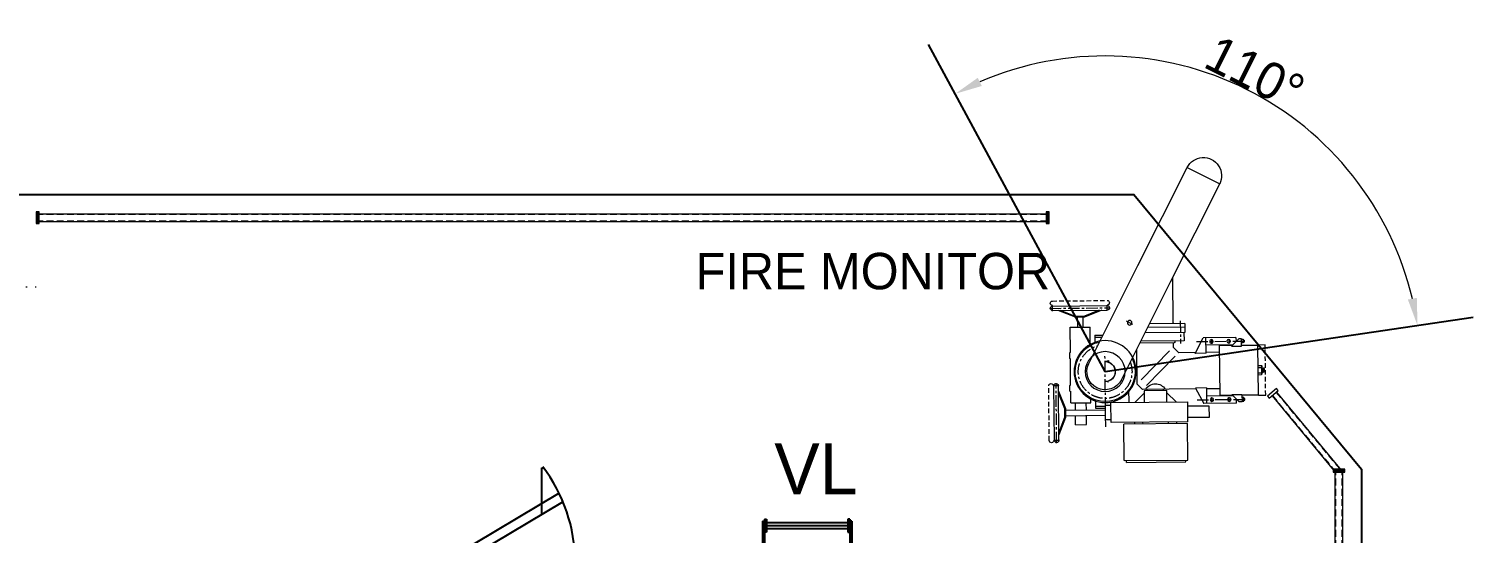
# Model space of a CAD drawing. Extents: x 766778 to 845620, y 133762 to 209800.
# Drawn here: x 832052 to 839980, y 177615 to 180384 of the extents above; entities that cross this region are included whole.
import ezdxf

# ---------------------------------------------------------------- set-up
doc = ezdxf.new("R2010")
doc.units = 0
doc.header["$MEASUREMENT"] = 0
for name, pattern in [('CENTER', [2, 1.25, -0.25, 0.25, -0.25]), ('DASHDOT2', [12.7, 6.35, -3.175, 0, -3.175]), ('DASHED', [0.75, 0.5, -0.25]), ('HIDDEN', [0.375, 0.25, -0.125])]:
    doc.linetypes.add(name, pattern=pattern)
doc.layers.get('0').update_dxf_attribs({"color": 1, "linetype": 'CONTINUOUS'})
doc.layers.get('Defpoints').update_dxf_attribs({"linetype": 'CONTINUOUS'})
doc.layers.add('AM_5', color=3, linetype='CONTINUOUS', lineweight=15)
for name, color, linetype in [('Drg', 7, 'CONTINUOUS'), ('GA', 7, 'CONTINUOUS'), ('OUTFIT-ESCAPE LADDERS', 7, 'CONTINUOUS'), ('SS', 1, 'CONTINUOUS')]:
    doc.layers.add(name, color=color, linetype=linetype)
doc.styles.add('Annotative', font='txt')
doc.dimstyles.new('AM_ISO$2', dxfattribs={"dimtxt": 3.5, "dimasz": 3.5, "dimexe": 1, "dimexo": 1, "dimgap": 1.5, "dimtad": 1, "dimdsep": 46, "dimtxsty": 'Standard', "dimcen": 0, "dimclrd": 256, "dimclre": 256, "dimclrt": 2, "dimadec": 0, "dimazin": 2, "dimtp": 0.1, "dimtm": 0.1, "dimtfac": 0.71, "dimtdec": 3, "dimtmove": 0, "dimatfit": 3, "dimfxl": 1, "dimlwd": -1, "dimlwe": -1, "dimarcsym": 1})

# ---------------------------------------------------------------- blocks, each defined once
blk = doc.blocks.new('FM-TP')
at = {"layer": 'Drg', "color": 252, "lineweight": 9, "ltscale": 15}
for p, q in [((2318684.2, -143921.6), (2318684.2, -144121.6)), ((2318684.2, -143921.6), (2319034.2, -143921.7)), ((2318684.2, -143921.6), (2318684.2, -144121.6)), ((2318684.2, -143921.6), (2319034.2, -143921.7)), ((2318696.7, -143911.6), (2318696.7, -143921.6)), ((2318696.7, -143911.6), (2319021.7, -143911.7)), ((2318696.7, -143911.6), (2318696.7, -143921.6)), ((2318696.7, -143911.6), (2319021.7, -143911.7)), ((2319021.7, -143911.7), (2319021.7, -143921.7)), ((2319021.7, -143911.7), (2319021.7, -143921.7)), ((2319034.2, -143921.7), (2319034.2, -144121.7)), ((2319034.2, -143921.7), (2319034.2, -144121.7)), ((2318329.2, -144036.5), (2318299.3, -144036.5)), ((2318329.2, -144036.5), (2318299.3, -144036.5)), ((2318301.7, -144036.5), (2318301.6, -144336.5)), ((2318301.7, -144036.5), (2318301.6, -144336.5)), ((2318326.7, -144036.5), (2318326.6, -144336.5)), ((2318326.7, -144036.5), (2318326.6, -144336.5)), ((2318364.1, -144161.5), (2318326.7, -144066.5)), ((2318364.1, -144161.5), (2318326.7, -144066.5)), ((2318359.1, -144162.5), (2318326.7, -144080.1)), ((2318359.1, -144162.5), (2318326.7, -144080.1)), ((2318419.2, -144121.5), (2318419.1, -144171.5)), ((2318419.2, -144121.5), (2318419.1, -144171.5)), ((2318419.2, -144121.5), (2318479.2, -144121.5)), ((2318419.2, -144121.5), (2318479.2, -144121.5)), ((2318479.2, -144121.5), (2318479.1, -144171.5)), ((2318479.2, -144121.5), (2318479.1, -144171.5)), ((2318614.2, -144131.6), (2318614.1, -144241.6)), ((2318614.2, -144131.6), (2318614.1, -144241.6)), ((2319034.2, -144131.7), (2318614.2, -144131.6)), ((2319034.2, -144131.7), (2318614.2, -144131.6)), ((2319034.2, -144121.7), (2318684.2, -144121.6)), ((2319034.2, -144121.7), (2318684.2, -144121.6)), ((2318744.2, -144121.6), (2318744.2, -144131.6)), ((2318744.2, -144121.6), (2318744.2, -144131.6)), ((2318789.2, -144121.6), (2318789.2, -144131.6)), ((2318789.2, -144121.6), (2318789.2, -144131.6)), ((2318929.2, -144121.6), (2318929.2, -144131.6)), ((2318929.2, -144121.6), (2318929.2, -144131.6)), ((2318974.2, -144121.6), (2318974.2, -144131.6)), ((2318974.2, -144121.6), (2318974.2, -144131.6)), ((2319034.1, -144241.7), (2319034.2, -144131.7)), ((2319034.1, -144241.7), (2319034.2, -144131.7)), ((2318326.6, -144292.9), (2318359.1, -144210.6)), ((2318326.6, -144292.9), (2318359.1, -144210.6)), ((2318326.6, -144306.5), (2318364.1, -144211.5)), ((2318326.6, -144306.5), (2318364.1, -144211.5)), ((2318359.1, -144210.6), (2318359.1, -144162.5)), ((2318359.1, -144210.6), (2318359.1, -144162.5)), ((2318364.1, -144211.5), (2318364.1, -144161.5)), ((2318364.1, -144211.5), (2318364.1, -144161.5)), ((2318364.1, -144171.5), (2318584.1, -144171.6)), ((2318364.1, -144171.5), (2318584.1, -144171.6)), ((2318364.1, -144201.5), (2318584.1, -144201.6)), ((2318364.1, -144201.5), (2318584.1, -144201.6)), ((2318419.1, -144201.5), (2318419.1, -144241.5)), ((2318419.1, -144201.5), (2318419.1, -144241.5)), ((2318479.1, -144201.5), (2318479.1, -144241.5)), ((2318479.1, -144201.5), (2318479.1, -144241.5)), ((2318529.1, -144256), (2318529.1, -144211.5)), ((2318529.1, -144211.5), (2318584.2, -144211.6)), ((2318529.1, -144256), (2318529.1, -144211.5)), ((2318529.1, -144211.5), (2318584.2, -144211.6)), ((2318584.1, -144146.6), (2318584.1, -144226.6)), ((2318614.1, -144146.6), (2318584.1, -144146.6)), ((2318584.1, -144146.6), (2318584.1, -144226.6)), ((2318614.1, -144146.6), (2318584.1, -144146.6)), ((2319034.1, -144156.7), (2319154.1, -144156.7)), ((2319034.1, -144156.7), (2319154.1, -144156.7)), ((2319154.1, -144156.7), (2319154.1, -144216.7)), ((2319154.1, -144156.7), (2319154.1, -144216.7)), ((2318394.1, -144241.5), (2318394.1, -144303.2)), ((2318394.1, -144241.5), (2318504.1, -144241.5)), ((2318394.1, -144241.5), (2318394.1, -144303.2)), ((2318394.1, -144241.5), (2318504.1, -144241.5)), ((2318504.1, -144241.5), (2318504.1, -144262.1)), ((2318504.1, -144241.5), (2318504.1, -144262.1)), ((2318529.1, -144221.5), (2318584.2, -144221.6)), ((2318529.1, -144221.5), (2318584.2, -144221.6)), ((2318584.1, -144226.6), (2318614.1, -144226.6)), ((2318584.1, -144226.6), (2318614.1, -144226.6)), ((2318614.1, -144241.6), (2319034.1, -144241.7)), ((2318614.1, -144241.6), (2319034.1, -144241.7)), ((2318714.1, -144241.6), (2318714.1, -144310)), ((2318714.1, -144241.6), (2318714.1, -144310)), ((2318746.6, -144241.6), (2318796.6, -144291.6)), ((2318746.6, -144241.6), (2318796.6, -144291.6)), ((2318796.6, -144304.6), (2318796.6, -144241.6)), ((2318796.6, -144304.6), (2318796.6, -144241.6)), ((2318971.6, -144241.6), (2318921.6, -144291.6)), ((2318921.6, -144241.6), (2318921.6, -144304.6)), ((2318971.6, -144241.6), (2318921.6, -144291.6)), ((2318921.6, -144241.6), (2318921.6, -144304.6)), ((2319154.1, -144216.7), (2319034.1, -144216.7)), ((2319154.1, -144216.7), (2319034.1, -144216.7)), ((2319079.1, -144316.7), (2319124.1, -144231.7)), ((2319079.1, -144316.7), (2319124.1, -144231.7)), ((2319304.1, -144231.7), (2319124.1, -144231.7)), ((2319304.1, -144231.7), (2319124.1, -144231.7)), ((2319139.1, -144316.7), (2319139.1, -144231.7)), ((2319139.1, -144316.7), (2319139.1, -144231.7)), ((2319286.6, -144271.7), (2319139.1, -144271.7)), ((2319286.6, -144271.7), (2319139.1, -144271.7)), ((2319169.1, -144239.7), (2319169.1, -144264.5)), ((2319169.1, -144239.7), (2319169.1, -144264.5)), ((2319284.1, -144274.2), (2319214.1, -144274.2)), ((2319214.1, -144274.2), (2319214.1, -144549.2)), ((2319284.1, -144274.2), (2319214.1, -144274.2)), ((2319214.1, -144274.2), (2319214.1, -144549.2)), ((2319264.1, -144239.7), (2319264.1, -144264.5)), ((2319264.1, -144239.7), (2319264.1, -144264.5)), ((2319319.1, -144239.2), (2319279.1, -144279.2)), ((2319319.1, -144239.2), (2319279.1, -144279.2)), ((2319279.1, -144279.2), (2319334.1, -144279.2)), ((2319279.1, -144279.2), (2319334.1, -144279.2)), ((2319304.1, -144231.7), (2319304.1, -144254.2)), ((2319304.1, -144231.7), (2319304.1, -144254.2)), ((2319334.1, -144239.2), (2319319.1, -144239.2)), ((2319334.1, -144239.2), (2319319.1, -144239.2)), ((2319334.1, -144279.2), (2319334.1, -144239.2)), ((2319334.1, -144279.2), (2319334.1, -144239.2)), ((2319334.1, -144241.7), (2319344.1, -144241.7)), ((2319334.1, -144241.7), (2319344.1, -144241.7)), ((2319344.1, -144261.7), (2319334.1, -144261.7)), ((2319344.1, -144261.7), (2319334.1, -144261.7)), ((2319424.1, -144274.2), (2319334.1, -144274.2)), ((2319424.1, -144274.2), (2319334.1, -144274.2)), ((2319344.1, -144241.7), (2319344.1, -144261.7)), ((2319344.1, -144241.7), (2319344.1, -144261.7)), ((2319344.1, -144246.7), (2319349.1, -144246.7)), ((2319344.1, -144246.7), (2319349.1, -144246.7)), ((2319349.1, -144256.7), (2319344.1, -144256.7)), ((2319349.1, -144256.7), (2319344.1, -144256.7)), ((2319349.1, -144246.7), (2319349.1, -144256.7)), ((2319349.1, -144246.7), (2319349.1, -144256.7)), ((2319424.1, -144274.2), (2319464.1, -144274.3)), ((2319424.1, -144274.2), (2319424.1, -144549.2)), ((2319424.1, -144274.2), (2319464.1, -144274.3)), ((2319424.1, -144274.2), (2319424.1, -144549.2)), ((2318329.1, -144336.5), (2318299.2, -144336.5)), ((2318329.1, -144336.5), (2318299.2, -144336.5)), ((2318389.1, -144306.2), (2318394.1, -144303.2)), ((2318389.1, -144306.2), (2318394.1, -144303.2)), ((2318389.1, -144306.2), (2318389.1, -144336.5)), ((2318389.1, -144306.2), (2318389.1, -144336.5)), ((2318389.1, -144336.5), (2318394.1, -144339.6)), ((2318389.1, -144336.5), (2318394.1, -144339.6)), ((2318394.1, -144339.6), (2318394.1, -144484)), ((2318394.1, -144339.6), (2318394.1, -144484)), ((2318673, -144365.9), (2318947.9, -144900.9)), ((2318673, -144365.9), (2318947.9, -144900.9)), ((2318759.1, -144341.6), (2318789.1, -144311.6)), ((2318759.1, -144341.6), (2318789.1, -144311.6)), ((2318759.1, -144341.6), (2318759.1, -144533.3)), ((2318759.1, -144341.6), (2318759.1, -144533.3)), ((2318781.2, -144363.7), (2318939, -144521.6)), ((2318781.2, -144363.7), (2318939, -144521.6)), ((2319081.8, -144311.7), (2318789.1, -144311.6)), ((2319081.8, -144311.7), (2318789.1, -144311.6)), ((2318921.6, -144304.6), (2318796.6, -144304.6)), ((2318921.6, -144304.6), (2318796.6, -144304.6)), ((2318811.1, -144333.6), (2318970.1, -144492.7)), ((2318811.1, -144333.6), (2318970.1, -144492.7)), ((2318814.1, -144304.6), (2318814.1, -144311.6)), ((2318814.1, -144304.6), (2318814.1, -144311.6)), ((2318904.1, -144304.6), (2318904.1, -144311.6)), ((2318904.1, -144304.6), (2318904.1, -144311.6)), ((2319139.1, -144316.7), (2319079.1, -144316.7)), ((2319139.1, -144316.7), (2319079.1, -144316.7)), ((2319214.1, -144311.7), (2319139.1, -144311.7)), ((2319214.1, -144311.7), (2319139.1, -144311.7)), ((2319424.1, -144311.7), (2319424.1, -144311.7)), ((2319424.1, -144311.7), (2319424.1, -144311.7)), ((2319424.1, -144386.6), (2319442.3, -144386.6)), ((2319424.1, -144386.6), (2319442.3, -144386.6)), ((2319424.1, -144397.3), (2319442.2, -144397.3)), ((2319424.1, -144397.3), (2319442.2, -144397.3)), ((2319424.1, -144426.2), (2319442.2, -144426.2)), ((2319424.1, -144426.2), (2319442.2, -144426.2)), ((2319424.1, -144436.9), (2319442.2, -144436.9)), ((2319424.1, -144436.9), (2319442.2, -144436.9)), ((2319444.5, -144391.8), (2319444.5, -144431.7)), ((2319444.5, -144391.8), (2319444.5, -144431.7)), ((2319444.5, -144399.6), (2319454, -144399.6)), ((2319444.5, -144399.6), (2319454, -144399.6)), ((2319444.5, -144423.9), (2319454, -144423.9)), ((2319444.5, -144423.9), (2319454, -144423.9)), ((2319454, -144399.6), (2319454, -144423.9)), ((2319454, -144399.6), (2319454, -144423.9)), ((2318389.1, -144487), (2318394.1, -144484)), ((2318389.1, -144487), (2318394.1, -144484)), ((2318389.1, -144517.3), (2318389.1, -144487)), ((2318389.1, -144517.3), (2318389.1, -144487)), ((2318389.1, -144517.3), (2318394.1, -144520.4)), ((2318389.1, -144517.3), (2318394.1, -144520.4)), ((2318394.1, -144520.4), (2318394, -144656.5)), ((2318394.1, -144520.4), (2318394, -144656.5)), ((2318495.1, -144457.3), (2318770, -144992.3)), ((2318495.1, -144457.3), (2318770, -144992.3)), ((2318584.1, -144467.3), (2318603.5, -144472)), ((2318584.1, -144467.3), (2318603.5, -144472)), ((2318603.5, -144472), (2318603.5, -144463.9)), ((2318603.5, -144472), (2318603.5, -144463.9)), ((2318959.1, -144541.6), (2318989.1, -144511.6)), ((2318959.1, -144541.6), (2318989.1, -144511.6)), ((2319081.7, -144511.7), (2318989.1, -144511.6)), ((2319081.7, -144511.7), (2318989.1, -144511.6)), ((2319139.1, -144506.7), (2319079.1, -144506.7)), ((2319079.1, -144506.7), (2319124, -144591.7)), ((2319139.1, -144506.7), (2319079.1, -144506.7)), ((2319079.1, -144506.7), (2319124, -144591.7)), ((2319139.1, -144506.7), (2319139, -144591.7)), ((2319139.1, -144506.7), (2319139, -144591.7)), ((2319214.1, -144511.7), (2319139.1, -144511.7)), ((2319214.1, -144511.7), (2319139.1, -144511.7)), ((2318504.1, -144566.7), (2318504, -144656.5)), ((2318504.1, -144566.7), (2318504, -144656.5)), ((2318529, -144611.5), (2318529.1, -144567.1)), ((2318529, -144611.5), (2318529.1, -144567.1)), ((2318529, -144601.5), (2318569.3, -144601.6)), ((2318529, -144601.5), (2318569.3, -144601.6)), ((2318529, -144611.5), (2318574.4, -144611.6)), ((2318529, -144611.5), (2318574.4, -144611.6)), ((2318964.1, -144566.6), (2318776.2, -144566.6)), ((2318964.1, -144566.6), (2318776.2, -144566.6)), ((2319019, -144576.7), (2318781.3, -144576.6)), ((2319019, -144576.7), (2318781.3, -144576.6)), ((2318959.1, -144566.6), (2318959.1, -144541.6)), ((2318959.1, -144566.6), (2318959.1, -144541.6)), ((2318969, -144576.6), (2318969.1, -144571.6)), ((2318969, -144576.6), (2318969.1, -144571.6)), ((2319019, -144621.7), (2319019, -144576.7)), ((2319019, -144621.7), (2319019, -144576.7)), ((2319304, -144591.7), (2319124, -144591.7)), ((2319304, -144591.7), (2319124, -144591.7)), ((2319286.6, -144551.7), (2319139.1, -144551.7)), ((2319286.6, -144551.7), (2319139.1, -144551.7)), ((2319169, -144583.7), (2319169.1, -144558.9)), ((2319169, -144583.7), (2319169.1, -144558.9)), ((2319284.1, -144549.2), (2319214.1, -144549.2)), ((2319214.1, -144549.2), (2319284.1, -144549.2)), ((2319284.1, -144549.2), (2319214.1, -144549.2)), ((2319214.1, -144549.2), (2319284.1, -144549.2)), ((2319264, -144583.7), (2319264, -144558.9)), ((2319264, -144583.7), (2319264, -144558.9)), ((2319319, -144584.2), (2319279.1, -144544.2)), ((2319279.1, -144544.2), (2319334.1, -144544.2)), ((2319319, -144584.2), (2319279.1, -144544.2)), ((2319279.1, -144544.2), (2319334.1, -144544.2)), ((2319304, -144591.7), (2319304.1, -144569.2)), ((2319304, -144591.7), (2319304.1, -144569.2)), ((2319334, -144584.2), (2319319, -144584.2)), ((2319334, -144584.2), (2319319, -144584.2)), ((2319334.1, -144544.2), (2319334, -144584.2)), ((2319334.1, -144544.2), (2319334, -144584.2)), ((2319334, -144581.7), (2319344, -144581.7)), ((2319334, -144581.7), (2319344, -144581.7)), ((2319334.1, -144549.2), (2319424.1, -144549.2)), ((2319334.1, -144549.2), (2319424.1, -144549.2)), ((2319344.1, -144561.7), (2319334.1, -144561.7)), ((2319344.1, -144561.7), (2319334.1, -144561.7)), ((2319344, -144581.7), (2319344.1, -144561.7)), ((2319344, -144581.7), (2319344.1, -144561.7)), ((2319344, -144576.7), (2319349, -144576.7)), ((2319344, -144576.7), (2319349, -144576.7)), ((2319349.1, -144566.7), (2319344.1, -144566.7)), ((2319349.1, -144566.7), (2319344.1, -144566.7)), ((2319349, -144576.7), (2319349.1, -144566.7)), ((2319349, -144576.7), (2319349.1, -144566.7)), ((2319464.1, -144549.3), (2319424.1, -144549.2)), ((2319464.1, -144549.3), (2319424.1, -144549.2)), ((2318394, -144656.5), (2318504, -144656.5)), ((2318394, -144656.5), (2318504, -144656.5)), ((2318434, -144711.5), (2318434, -144656.5)), ((2318434, -144711.5), (2318434, -144656.5)), ((2318464, -144711.5), (2318464, -144656.5)), ((2318464, -144711.5), (2318464, -144656.5)), ((2318739, -144669.3), (2318703.8, -144687.3)), ((2318739, -144669.3), (2318703.8, -144687.3)), ((2319024, -144621.7), (2318804.4, -144621.6)), ((2319024, -144621.7), (2318804.4, -144621.6)), ((2319024, -144651.7), (2318819.8, -144651.6)), ((2319024, -144651.7), (2318819.8, -144651.6)), ((2319024, -144671.7), (2318830.1, -144671.6)), ((2319024, -144671.7), (2318830.1, -144671.6)), ((2318959, -144922.4), (2318959, -144676.6)), ((2318959, -144922.4), (2318959, -144676.6)), ((2319024, -144671.7), (2319024, -144621.7)), ((2319024, -144671.7), (2319024, -144621.7)), ((2318299, -144746.5), (2318299, -144776.4)), ((2318299, -144746.5), (2318299, -144776.4)), ((2318299, -144749), (2318599, -144749.1)), ((2318299, -144749), (2318599, -144749.1)), ((2318424, -144711.5), (2318329, -144749)), ((2318424, -144711.5), (2318329, -144749)), ((2318425, -144716.5), (2318342.6, -144749)), ((2318425, -144716.5), (2318342.6, -144749)), ((2318474, -144711.5), (2318424, -144711.5)), ((2318474, -144711.5), (2318424, -144711.5)), ((2318473.1, -144716.5), (2318425, -144716.5)), ((2318473.1, -144716.5), (2318425, -144716.5)), ((2318555.4, -144749.1), (2318473.1, -144716.5)), ((2318555.4, -144749.1), (2318473.1, -144716.5)), ((2318569, -144749.1), (2318474, -144711.5)), ((2318569, -144749.1), (2318474, -144711.5)), ((2318599, -144746.6), (2318599, -144776.5)), ((2318599, -144746.6), (2318599, -144776.5)), ((2318299, -144774), (2318599, -144774.1)), ((2318299, -144774), (2318599, -144774.1)), ((2318947.9, -144900.9), (2319222.8, -145436)), ((2318947.9, -144900.9), (2319222.8, -145436)), ((2318770, -144992.3), (2319044.9, -145527.4)), ((2318770, -144992.3), (2319044.9, -145527.4)), ((2319044.9, -145527.4), (2319222.8, -145436))]:
    blk.add_line(p, q, dxfattribs=at)
at = {"layer": 'Drg', "color": 252, "linetype": 'HIDDEN', "lineweight": 9, "ltscale": 100}
for p, q in [((2318273.7, -144036), (2318273.7, -144322.7)), ((2318273.7, -144036), (2318273.7, -144322.7)), ((2319464.1, -144274.3), (2319464.1, -144549.3)), ((2319464.1, -144274.3), (2319464.1, -144549.3)), ((2318298.5, -144801.9), (2318585.2, -144802)), ((2318298.5, -144801.9), (2318585.2, -144802))]:
    blk.add_line(p, q, dxfattribs=at)
at = {"layer": 'Drg', "color": 252, "linetype": 'CENTER', "lineweight": 9, "ltscale": 50}
for p, q in [((2318314.2, -144021.5), (2318314.1, -144350.1)), ((2318314.2, -144021.5), (2318314.1, -144350.1)), ((2318584.2, -144108.3), (2318584.1, -144509.5)), ((2318584.2, -144108.3), (2318584.1, -144509.5)), ((2319087.4, -144251.7), (2319358.9, -144251.7)), ((2319087.4, -144251.7), (2319358.9, -144251.7)), ((2318999, -144686.7), (2318999.1, -144561.2)), ((2318999, -144686.7), (2318999.1, -144561.2)), ((2319087.3, -144571.7), (2319358.8, -144571.7)), ((2319087.3, -144571.7), (2319358.8, -144571.7)), ((2318284, -144761.5), (2318612.7, -144761.6)), ((2318284, -144761.5), (2318612.7, -144761.6))]:
    blk.add_line(p, q, dxfattribs=at)
at = {"layer": 'Drg', "color": 252, "lineweight": 9}
for radius in [170, 170, 109.5, 109.5]:
    blk.add_circle((2318584.1, -144411.6), radius, dxfattribs=at)
at = {"layer": 'Drg', "color": 252, "lineweight": 9, "ltscale": 15}
for centre, radius in [((2319169.1, -144251.7), 10), ((2319169.1, -144251.7), 10), ((2319264.1, -144251.7), 10), ((2319264.1, -144251.7), 10), ((2319169.1, -144571.7), 10), ((2319169.1, -144571.7), 10), ((2319264, -144571.7), 10), ((2319264, -144571.7), 10), ((2318721.2, -144678.4), 12.5), ((2318721.2, -144678.4), 12.5)]:
    blk.add_circle(centre, radius, dxfattribs=at)
for centre, radius, start, end in [((2318286.2, -144036.5), 12.5, 359.09762, 177.89861), ((2318286.2, -144036.5), 12.5, 359.09762, 177.89861), ((2318314.2, -144036.5), 12.5, 359.98698, 179.98698), ((2318314.2, -144036.5), 12.5, 359.98698, 179.98698), ((2318584.1, -144411.6), 165, 334.49619, 259.88579), ((2318584.1, -144411.6), 165, 334.49619, 259.88579), ((2318507.9, -144261.7), 3.84, 186.41055, 284.36921), ((2318507.9, -144261.7), 3.84, 186.41055, 284.36921), ((2318286.2, -144336.5), 12.5, 182.07535, 0.87634), ((2318286.2, -144336.5), 12.5, 182.07535, 0.87634), ((2318314.1, -144336.5), 12.5, 179.98698, 359.98698), ((2318314.1, -144336.5), 12.5, 179.98698, 359.98698), ((2318584.1, -144411.6), 100, 27.19099, 207.19099), ((2318584.1, -144411.6), 100, 27.19099, 207.19099), ((2318583.9, -144411.4), 56, 270.16808, 89.80587), ((2318583.9, -144411.4), 56, 270.16808, 89.80587), ((2318583.9, -144411.4), 55, 270.16808, 89.80587), ((2318583.9, -144411.4), 55, 270.16808, 89.80587), ((2318859.1, -144276.2), 65.4, 212.76606, 327.2079), ((2318859.1, -144276.2), 65.4, 212.76606, 327.2079), ((2319437, -144392), 7.48, 314.16171, 45.81225), ((2319437, -144392), 7.48, 314.16171, 45.81225), ((2319404.5, -144411.7), 40.4, 339.08416, 20.8898), ((2319404.5, -144411.7), 40.4, 339.08416, 20.8898), ((2319437, -144431.5), 7.48, 314.16171, 45.81225), ((2319437, -144431.5), 7.48, 314.16171, 45.81225), ((2319436.9, -144411.8), 21, 324.55252, 35.42143), ((2319436.9, -144411.8), 21, 324.55252, 35.42143), ((2318511, -144566.7), 6.98, 59.21744, 179.94278), ((2318511, -144566.7), 6.98, 59.21744, 179.94278), ((2318964.1, -144571.6), 5, 359.98698, 89.98698), ((2318964.1, -144571.6), 5, 359.98698, 89.98698), ((2318964, -144676.6), 5, 89.98698, 179.98698), ((2318964, -144676.6), 5, 89.98698, 179.98698), ((2318299, -144761.5), 12.5, 89.98698, 269.98698), ((2318299, -144761.5), 12.5, 89.98698, 269.98698), ((2318599, -144761.6), 12.5, 269.98698, 89.98698), ((2318599, -144761.6), 12.5, 269.98698, 89.98698), ((2318299, -144789.4), 12.5, 89.09762, 267.89861), ((2318299, -144789.4), 12.5, 89.09762, 267.89861), ((2318599, -144789.5), 12.5, 272.07535, 90.87634), ((2318599, -144789.5), 12.5, 272.07535, 90.87634), ((2319133.8, -145481.7), 100, 207.19083, 27.19099)]:
    blk.add_arc(centre, radius, start, end, dxfattribs=at)
at = {"layer": 'Drg', "color": 252, "linetype": 'CENTER', "lineweight": 9, "ltscale": 50}
blk.add_arc((2318584.1, -144411.6), 147.5, 339.8759, 254.50608, dxfattribs=at)
blk.add_arc((2318584.1, -144411.6), 147.5, 339.8759, 254.50608, dxfattribs=at)
at = {"layer": 'Drg', "color": 252, "lineweight": 9, "ltscale": 15}
for points in [[(2318584.2, -144355.8), (2318603.5, -144351.1), (2318603.4, -144359.4)], [(2318584.2, -144355.8), (2318603.5, -144351.1), (2318603.4, -144359.4)], [(2318584.2, -144467.3), (2318603.5, -144472), (2318603.4, -144463.8)], [(2318584.2, -144467.3), (2318603.5, -144472), (2318603.4, -144463.8)]]:
    blk.add_solid(points, dxfattribs=at)
blk = doc.blocks.new('VERTICAL LADDER')
at = {"color": 0, "linetype": 'ByBlock', "lineweight": -2}
for p, q in [((-220, -6.9), (-220, 165.6)), ((-210, 8.1), (-210, 165.6)), ((210, -6.9), (210, 165.6)), ((220, -6.9), (220, 165.6)), ((-215, 0), (-215, 31.2)), ((215, 31.2), (-215, 31.2)), ((-215, 15.6), (215, 15.6)), ((-215, 0), (215, 0)), ((-200, 48.1), (-210, 48.1)), ((-210, -16.9), (-210, 37.4)), ((-200, -16.9), (-200, 48.1)), ((200, -16.9), (200, 48.1)), ((200, 48.1), (210, 48.1)), ((210, -16.9), (210, 37.4)), ((210, -16.9), (210, 35.6)), ((215, 0), (215, 31.2)), ((-220, -6.9), (-210, -6.9)), ((-210, -16.9), (-200, -16.9)), ((210, -16.9), (200, -16.9)), ((220, -6.9), (210, -6.9))]:
    blk.add_line(p, q, dxfattribs=at)
at = {"ltscale": 2.5}
for points in [[(-220, 165.6), (-210, 165.6)], [(210, 165.6), (220, 165.6)]]:
    blk.add_lwpolyline(points, dxfattribs=at)
blk = doc.blocks.new('*D263')
at = {"layer": 'AM_5', "linetype": 'ByBlock', "transparency": 16777216}
blk.add_arc((837960.1, 178501.8), 1733.5, 13.36196, 113.39019, dxfattribs=at)
at = {"layer": 'AM_5', "transparency": 16777216}
for points in [[(837282.8, 180070.3), (837261, 180115.3), (837137, 180027.4)], [(839671.2, 178907.1), (839622.1, 178897.7), (839675, 178755.1)]]:
    blk.add_solid(points, dxfattribs=at)
at = {"layer": 'Defpoints', "color": 0, "transparency": 16777216}
for p in [(836990.4, 180298.9), (839184.8, 179728.6), (839980.2, 178800.2), (837959.9, 178502.1), (837960.5, 178501.8)]:
    blk.add_point(p, dxfattribs=at)
at = {"layer": 'AM_5', "color": 2, "transparency": 16777216, "insert": (838782.4, 180142.2), "char_height": 200, "attachment_point": 5, "rotation": 333.37608}
blk.add_mtext('110°', dxfattribs=at)

msp = doc.modelspace()

# ---------------------------------------------------------------- hatches: boundary and pattern name
at = {"linetype": 'Continuous', "lineweight": 9}
for points in [[(832108.74655, 179380.13752), (832092.74655, 179380.13752), (832092.74655, 179315.13752), (832108.74655, 179315.13752)], [(837652.04257, 179380.13752), (837636.04257, 179380.13752), (837636.04257, 179315.13752), (837652.04257, 179315.13752)], [(839211.46647, 177966.37838), (839211.46647, 177950.37838), (839276.46647, 177950.37838), (839276.46647, 177966.37838)]]:
    msp.add_hatch(color=252, dxfattribs=at).paths.add_polyline_path(points)

# ---------------------------------------------------------------- linework, layer by layer
at = {"color": 252, "linetype": 'ByBlock'}
for p, q in [((837959.89931, 178502.14724), (836990.44175, 180298.8998)), ((837960.53133, 178501.83041), (839980.22525, 178800.16611))]:
    msp.add_line(p, q, dxfattribs=at)
at = {"color": 252, "linetype": 'Continuous', "lineweight": 9}
for p, q in [((832092.74655, 179368.88752), (837636.04257, 179368.88752)), ((832092.74655, 179326.38752), (837636.04257, 179326.38752)), ((838901.26674, 178389.85713), (839265.21647, 177950.37838)), ((838876.40641, 178368.55678), (839222.71647, 177950.37838)), ((839222.71647, 173208.01593), (839222.71647, 177950.37838)), ((839265.21647, 173208.01593), (839265.21647, 177950.37838))]:
    msp.add_line(p, q, dxfattribs=at)
at = {"linetype": 'Continuous'}
msp.add_line((834867, 177973.90437), (834877.52467, 177973.90437), dxfattribs=at)
at = {"color": 1, "linetype": 'Continuous'}
msp.add_line((834867, 177718.3937), (834867, 177973.90437), dxfattribs=at)
at = {"color": 3, "linetype": 'Continuous'}
msp.add_lwpolyline([(825866.80946, 179473.66118), (834666.80946, 179473.66118), (838118.3676, 179473.90437), (839366.80945, 177966.37838), (839366.87668, 171966.37836), (838115.23165, 170473.90437), (835866.80946, 170473.90437), (825866.80946, 170473.90437), (825866.80946, 171723.90437), (827166.80946, 171723.90437), (827166.80946, 173073.90437), (831365.15888, 173073.90437), (831368.55042, 176573.90437), (825866.80946, 176573.90437)], dxfattribs=at)
at = {"color": 252, "linetype": 'Continuous', "lineweight": 9}
for points in [[(832092.74655, 179315.13752), (832108.74655, 179315.13752), (832108.74655, 179380.13752), (832092.74655, 179380.13752)], [(837636.04257, 179315.13752), (837652.04257, 179315.13752), (837652.04257, 179380.13752), (837636.04257, 179380.13752)], [(838910.71746, 178397.95451), (838900.30719, 178410.10467), (838850.94716, 178367.81297), (838861.35743, 178355.66281)], [(839276.46647, 177950.37838), (839276.46647, 177966.37838), (839211.46647, 177966.37838), (839211.46647, 177950.37838)]]:
    msp.add_lwpolyline(points, close=True, dxfattribs=at)
at = {"layer": 'GA', "color": 7, "linetype": 'DASHED', "lineweight": 0, "ltscale": 75}
for p, q in [((832092.74655, 179365.63752), (837636.04257, 179365.63752)), ((832092.74655, 179329.63752), (837636.04257, 179329.63752)), ((838899.36566, 178388.22828), (839261.96647, 177950.37838)), ((838878.30749, 178370.18563), (839225.96647, 177950.37838)), ((839225.96647, 173208.01593), (839225.96647, 177950.37838)), ((839261.96647, 173208.01593), (839261.96647, 177950.37838))]:
    msp.add_line(p, q, dxfattribs=at)
at = {"layer": 'GA', "color": 7, "linetype": 'DASHDOT2', "lineweight": 0, "ltscale": 15}
msp.add_line((830370.95867, 178967.80874), (832092.74655, 178967.80874), dxfattribs=at)
at = {"layer": 'SS', "color": 1}
for p, q in [((834962.84333, 177833.73183), (834386.02037, 177489.90437)), ((834411.62097, 177446.95546), (834983.55122, 177787.86651))]:
    msp.add_line(p, q, dxfattribs=at)
msp.add_arc((834176.08538, 177450.90839), 874.95249, 0.362419565, 37.200969344, dxfattribs=at)

# ---------------------------------------------------------------- block references
at = {"color": 252, "linetype": 'HIDDEN', "lineweight": 50, "xscale": -1, "rotation": 180.5498504382424}
msp.add_blockref('FM-TP', (-1479131.29603, 11846.78018), dxfattribs=at)
at = {"layer": 'OUTFIT-ESCAPE LADDERS', "ltscale": 2.5, "xscale": -1.11627906976658, "yscale": 1.11627906976658, "zscale": 1.11627906976658, "rotation": 180}
msp.add_blockref('VERTICAL LADDER', (836324.41225, 177673.82791), dxfattribs=at)

# ---------------------------------------------------------------- texts
at = {"layer": 'OUTFIT-ESCAPE LADDERS', "style": 'Annotative'}
msp.add_text('VL', height=280, dxfattribs=at).set_placement((836143.89247, 177828.41627))
at = {"layer": 'SS', "color": 7, "insert": (835712, 179153.90437), "char_height": 200, "attachment_point": 1}
msp.add_mtext('FIRE MONITOR', dxfattribs=at)

# ---------------------------------------------------------------- dimensions: what is measured, and where the dimension line sits
at = {"layer": 'AM_5'}
dim = msp.add_angular_dim_2l(base=(839184.7662, 179728.63628), line1=((837959.89931, 178502.14724), (836990.44175, 180298.8998)), line2=((837960.53133, 178501.83041), (839980.22525, 178800.16611)), dimstyle='AM_ISO$2', override={"dimtxt": 200, "dimasz": 150, "dimpost": ''}, dxfattribs=at)
dim.commit()
dim.dimension.update_dxf_attribs({"geometry": '*D263', "text_midpoint": (838782.42487, 180142.19252)})

doc.saveas('drawing.dxf')
